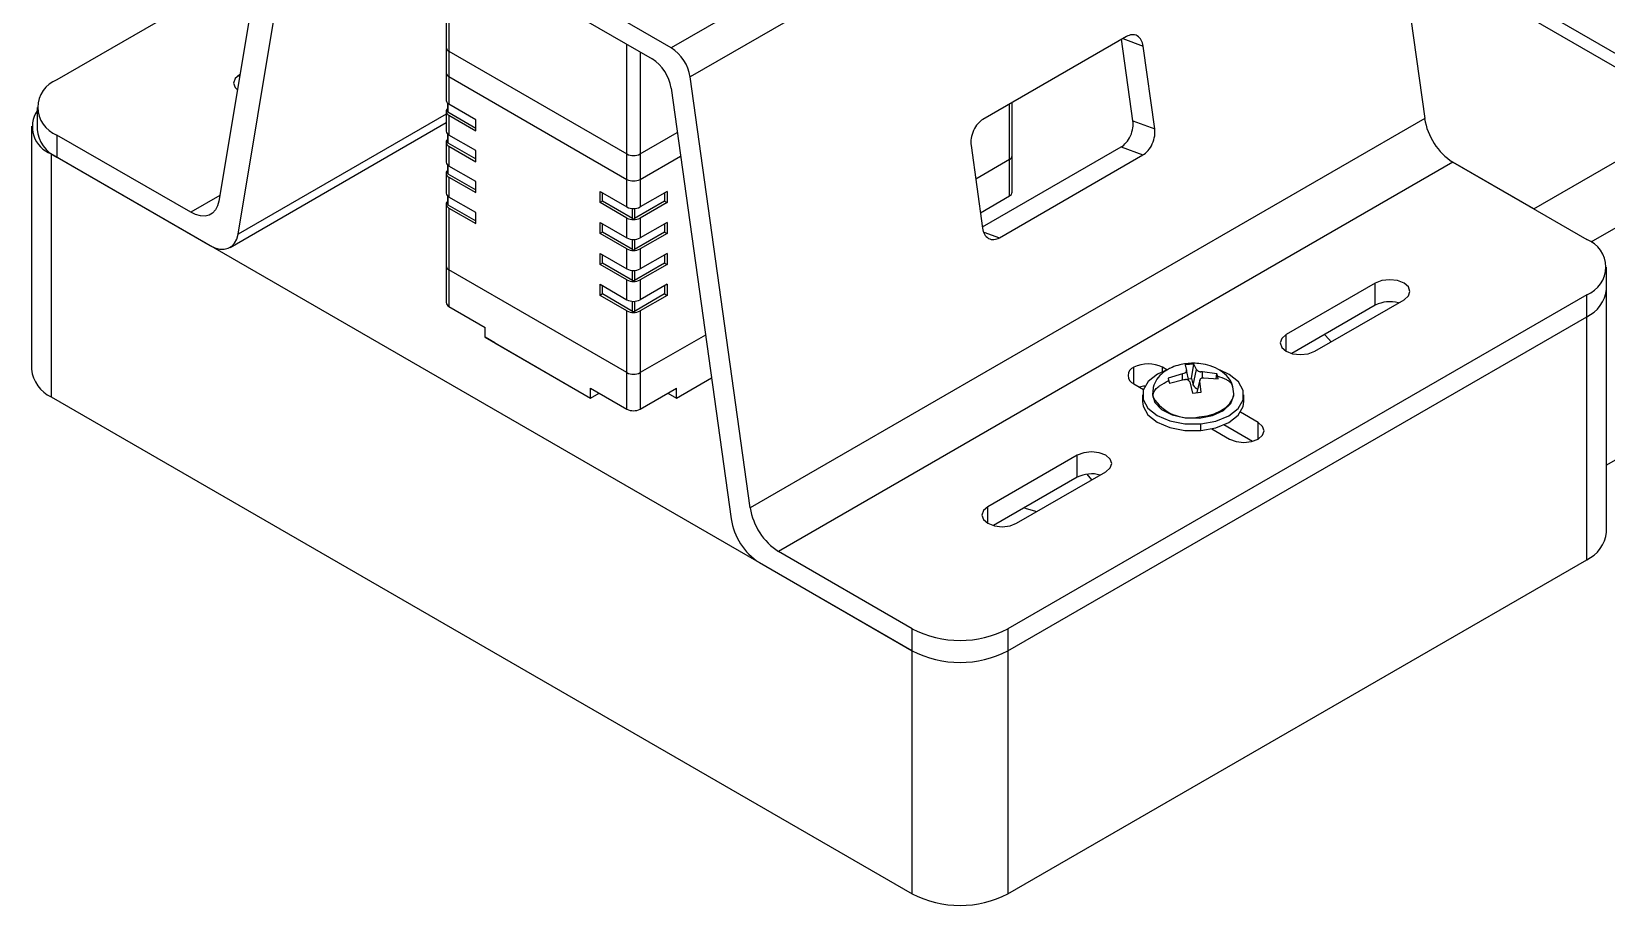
# Model space of a CAD drawing. Header units: millimetres. Extents: x 1241 to 2501, y 194 to 1085.
# Drawn here: x 2209.6 to 2326, y 712.3 to 776.9 of the extents above; entities that cross this region are included whole.
import ezdxf

# ---------------------------------------------------------------- set-up
doc = ezdxf.new("R2010")
doc.units = ezdxf.units.MM
doc.header["$LTSCALE"] = 3

msp = doc.modelspace()

# ---------------------------------------------------------------- linework, layer by layer
at = {"color": 7, "linetype": 'Continuous', "lineweight": 25}
for p, q in [((2306.733, 804.475), (2256.882, 775.696)), ((2308.126, 802.319), (2258.275, 773.541)), ((2308.126, 802.319), (2312.568, 770.472)), ((2227.885, 791.085), (2223.443, 764.366)), ((2256.882, 775.696), (2229.278, 791.632)), ((2224.857, 761.916), (2229.299, 788.635)), ((2230.692, 789.182), (2255.468, 774.88)), ((2240.237, 783.672), (2240.237, 775.73)), ((2393.466, 783.787), (2326.008, 744.845)), ((2226.364, 781.934), (2211.467, 773.334)), ((2334.225, 770.917), (2315.785, 781.562)), ((2332.725, 770.769), (2314.854, 781.086)), ((2290.521, 776.53), (2279.914, 770.407)), ((2240.237, 775.73), (2240.237, 773.852)), ((2240.442, 775.445), (2253.595, 767.852)), ((2240.442, 775.445), (2240.442, 773.567)), ((2291.008, 770.301), (2290.167, 776.326)), ((2292.619, 769.707), (2291.765, 775.83)), ((2224.998, 773.72), (2224.969, 773.704)), ((2240.237, 773.852), (2240.237, 771.811)), ((2240.442, 773.567), (2253.595, 765.974)), ((2240.442, 773.567), (2240.442, 771.525)), ((2262.717, 741.693), (2258.275, 773.541)), ((2256.861, 772.724), (2261.303, 740.877)), ((2210.003, 771.293), (2210.003, 769.66)), ((2240.237, 770.994), (2240.237, 769.525)), ((2240.343, 771.598), (2240.343, 770.994)), ((2240.372, 770.954), (2242.422, 769.77)), ((2242.422, 770.382), (2240.442, 771.525)), ((2240.442, 770.709), (2240.442, 769.239)), ((2240.442, 770.709), (2242.422, 769.566)), ((2282.084, 767.727), (2282.084, 771.659)), ((2320.634, 763.788), (2332.725, 770.769)), ((2209.589, 769.899), (2209.589, 751.935)), ((2224.268, 760.947), (2240.237, 770.166)), ((2242.422, 769.566), (2242.422, 770.382)), ((2312.568, 770.472), (2262.717, 741.693)), ((2291.008, 770.301), (2292.619, 769.707)), ((2211.467, 769.252), (2211.467, 767.619)), ((2221.354, 763.545), (2211.467, 769.252)), ((2240.237, 768.708), (2240.237, 767.238)), ((2240.343, 769.312), (2240.343, 768.708)), ((2240.372, 768.667), (2242.422, 767.483)), ((2242.422, 768.096), (2240.442, 769.239)), ((2240.442, 768.422), (2240.442, 766.953)), ((2240.442, 768.422), (2242.422, 767.279)), ((2254.585, 767.852), (2257.32, 769.431)), ((2279.037, 768.482), (2279.891, 762.359)), ((2279.877, 762.458), (2290.13, 768.377)), ((2290.13, 768.377), (2291.741, 767.782)), ((2274.693, 731.12), (2211.053, 767.858)), ((2211.053, 767.858), (2211.053, 749.894)), ((2211.467, 767.619), (2222.768, 761.095)), ((2242.422, 767.279), (2242.422, 768.096)), ((2253.595, 765.974), (2253.595, 767.852)), ((2254.585, 767.852), (2254.585, 765.974)), ((2254.585, 765.974), (2257.562, 767.693)), ((2314.657, 767.238), (2264.806, 738.46)), ((2281.879, 767.441), (2279.383, 766)), ((2281.134, 761.659), (2291.741, 767.782)), ((2281.879, 764.747), (2281.879, 767.441)), ((2282.084, 765.032), (2282.084, 767.727)), ((2320.634, 763.788), (2314.657, 767.238)), ((2314.657, 767.238), (2324.544, 761.531)), ((2240.237, 766.422), (2240.237, 764.952)), ((2240.343, 767.025), (2240.343, 766.422)), ((2240.372, 766.381), (2242.422, 765.197)), ((2242.422, 765.81), (2240.442, 766.953)), ((2240.442, 766.136), (2240.442, 764.666)), ((2240.442, 766.136), (2242.422, 764.993)), ((2242.422, 764.993), (2242.422, 765.81)), ((2251.615, 765.076), (2253.595, 763.933)), ((2251.615, 764.259), (2251.615, 765.076)), ((2251.792, 764.361), (2251.792, 764.974)), ((2253.595, 763.933), (2253.595, 765.974)), ((2254.585, 765.974), (2254.585, 763.933)), ((2256.565, 765.076), (2254.585, 763.933)), ((2256.388, 764.974), (2256.388, 764.361)), ((2256.565, 765.076), (2256.565, 764.259)), ((2240.237, 764.135), (2240.237, 759.563)), ((2240.343, 764.739), (2240.343, 764.135)), ((2240.372, 764.095), (2242.422, 762.911)), ((2242.422, 763.523), (2240.442, 764.666)), ((2240.442, 763.85), (2240.442, 759.277)), ((2240.442, 763.85), (2242.422, 762.707)), ((2251.792, 764.361), (2251.615, 764.259)), ((2253.595, 763.116), (2251.615, 764.259)), ((2254.019, 763.075), (2251.792, 764.361)), ((2256.388, 764.361), (2254.16, 763.075)), ((2256.565, 764.259), (2254.585, 763.116)), ((2256.388, 764.361), (2256.565, 764.259)), ((2279.731, 763.506), (2281.879, 764.747)), ((2242.422, 762.707), (2242.422, 763.523)), ((2251.615, 762.789), (2253.595, 761.646)), ((2251.615, 761.973), (2251.615, 762.789)), ((2251.792, 762.075), (2251.792, 762.687)), ((2253.595, 761.646), (2253.595, 763.116)), ((2254.585, 763.116), (2254.585, 761.646)), ((2256.565, 762.789), (2254.585, 761.646)), ((2256.388, 762.687), (2256.388, 762.075)), ((2256.565, 762.789), (2256.565, 761.973)), ((2251.792, 762.075), (2251.615, 761.973)), ((2253.595, 760.83), (2251.615, 761.973)), ((2254.019, 760.789), (2251.792, 762.075)), ((2256.388, 762.075), (2254.16, 760.789)), ((2256.565, 761.973), (2254.585, 760.83)), ((2256.388, 762.075), (2256.565, 761.973)), ((2251.615, 760.503), (2253.595, 759.36)), ((2251.615, 759.686), (2251.615, 760.503)), ((2251.792, 759.788), (2251.792, 760.401)), ((2253.595, 759.36), (2253.595, 760.83)), ((2254.585, 760.83), (2254.585, 759.36)), ((2256.565, 760.503), (2254.585, 759.36)), ((2256.388, 760.401), (2256.388, 759.788)), ((2256.565, 760.503), (2256.565, 759.686)), ((2240.237, 759.563), (2240.237, 756.868)), ((2253.595, 751.684), (2240.442, 759.277)), ((2240.442, 759.277), (2240.442, 756.582)), ((2251.792, 759.788), (2251.615, 759.686)), ((2253.595, 758.543), (2251.615, 759.686)), ((2254.019, 758.503), (2251.792, 759.788)), ((2256.388, 759.788), (2254.16, 758.503)), ((2256.565, 759.686), (2254.585, 758.543)), ((2256.388, 759.788), (2256.565, 759.686)), ((2326.008, 757.857), (2326.008, 759.49)), ((2251.615, 758.217), (2253.595, 757.074)), ((2251.615, 757.4), (2251.615, 758.217)), ((2251.792, 757.502), (2251.792, 758.115)), ((2253.595, 757.074), (2253.595, 758.543)), ((2254.585, 758.543), (2254.585, 757.074)), ((2256.565, 758.217), (2254.585, 757.074)), ((2256.388, 758.115), (2256.388, 757.502)), ((2256.565, 758.217), (2256.565, 757.4)), ((2308.92, 758.304), (2302.323, 754.496)), ((2308.92, 756.671), (2308.92, 758.304)), ((2251.792, 757.502), (2251.615, 757.4)), ((2253.595, 756.257), (2251.615, 757.4)), ((2254.019, 756.216), (2251.792, 757.502)), ((2256.388, 757.502), (2254.16, 756.216)), ((2256.565, 757.4), (2254.585, 756.257)), ((2256.388, 757.502), (2256.565, 757.4)), ((2324.544, 757.449), (2281.764, 732.753)), ((2304.444, 753.271), (2311.042, 757.08)), ((2324.544, 755.816), (2324.544, 757.449)), ((2326.008, 739.893), (2326.008, 757.857)), ((2240.442, 756.582), (2243.13, 755.031)), ((2253.595, 751.684), (2253.595, 756.257)), ((2254.585, 756.257), (2254.585, 751.684)), ((2281.764, 731.12), (2324.544, 755.816)), ((2308.92, 756.671), (2302.738, 753.102)), ((2324.544, 737.852), (2324.544, 755.816)), ((2243.13, 754.296), (2243.13, 755.031)), ((2259.407, 754.468), (2254.585, 751.684)), ((2243.13, 754.296), (2250.908, 749.806)), ((2243.837, 753.888), (2243.13, 754.296)), ((2243.837, 753.888), (2250.908, 749.806)), ((2293.517, 751.889), (2293.187, 752.079)), ((2295.504, 752.324), (2294.853, 752.266)), ((2294.853, 752.266), (2294.972, 751.852)), ((2295.334, 751.252), (2295.504, 752.324)), ((2295.711, 751.917), (2295.504, 752.324)), ((2253.595, 748.99), (2253.595, 751.684)), ((2254.585, 751.684), (2254.585, 748.99)), ((2257.272, 749.806), (2259.85, 751.294)), ((2257.272, 749.806), (2259.85, 751.294)), ((2294.657, 751.604), (2293.597, 751.279)), ((2293.697, 750.904), (2294.77, 751.178)), ((2294.764, 751.632), (2294.657, 751.604)), ((2294.77, 751.178), (2294.882, 751.185)), ((2295.139, 751.09), (2294.97, 751.866)), ((2294.972, 751.852), (2294.971, 751.795)), ((2295.108, 751.232), (2295.334, 751.252)), ((2295.165, 751.065), (2295.199, 750.996)), ((2295.199, 750.996), (2295.406, 750.179)), ((2295.334, 751.252), (2295.467, 750.752)), ((2295.467, 750.752), (2295.711, 751.917)), ((2295.745, 751.863), (2295.711, 751.917)), ((2295.94, 751.141), (2295.737, 750.208)), ((2295.938, 751.062), (2295.939, 751.133)), ((2296.057, 750.236), (2295.938, 751.062)), ((2296.14, 751.735), (2296.028, 751.744)), ((2297.213, 751.599), (2296.14, 751.735)), ((2296.147, 751.297), (2296.253, 751.309)), ((2296.253, 751.309), (2297.313, 751.223)), ((2297.156, 751.236), (2297.213, 751.599)), ((2211.053, 749.894), (2274.693, 713.156)), ((2250.908, 750.541), (2253.595, 748.99)), ((2250.908, 749.806), (2250.908, 750.541)), ((2250.908, 749.806), (2251.544, 750.174)), ((2250.908, 749.806), (2251.544, 750.174)), ((2250.908, 749.806), (2250.908, 749.806)), ((2254.585, 748.99), (2257.272, 750.541)), ((2256.635, 750.174), (2257.272, 749.806)), ((2256.635, 750.174), (2257.272, 749.806)), ((2257.272, 749.806), (2257.272, 750.541)), ((2257.272, 749.806), (2257.272, 749.806)), ((2291.066, 750.855), (2291.773, 750.446)), ((2291.705, 750.035), (2291.705, 749.545)), ((2292.455, 750.131), (2292.455, 750.035)), ((2295.406, 750.179), (2296.057, 750.236)), ((2298.455, 750.131), (2298.382, 750.633)), ((2298.455, 750.035), (2298.455, 750.131)), ((2299.205, 749.545), (2299.205, 750.035)), ((2300.258, 747.997), (2298.946, 748.755)), ((2295.909, 748.323), (2295.909, 748.419)), ((2296.022, 747.405), (2296.022, 747.895)), ((2296.825, 747.53), (2298.137, 746.773)), ((2296.883, 747.496), (2296.931, 747.555)), ((2299.844, 746.603), (2297.729, 747.824)), ((2286.88, 745.58), (2280.282, 741.772)), ((2286.88, 743.947), (2286.88, 745.58)), ((2286.88, 743.947), (2280.697, 740.378)), ((2282.404, 740.547), (2289.001, 744.356)), ((2287.972, 743.762), (2287.615, 744.18)), ((2274.693, 732.753), (2264.806, 738.46)), ((2263.392, 737.643), (2274.693, 731.12)), ((2281.764, 713.156), (2324.544, 737.852)), ((2274.693, 731.12), (2274.693, 732.753)), ((2281.764, 732.753), (2281.764, 731.12)), ((2274.693, 713.156), (2274.693, 731.12)), ((2281.764, 731.12), (2281.764, 713.156))]:
    msp.add_line(p, q, dxfattribs=at)
at = {"color": 8, "linetype": 'Continuous', "lineweight": 25}
for p, q in [((2240.442, 783.554), (2240.442, 775.445)), ((2253.595, 767.852), (2253.595, 775.961)), ((2254.585, 775.389), (2254.585, 767.852)), ((2290.266, 776.383), (2291.765, 775.83)), ((2224.969, 773.547), (2224.969, 773.704)), ((2240.237, 770.795), (2224.857, 761.916)), ((2240.372, 771.573), (2240.372, 770.954)), ((2281.879, 767.441), (2281.879, 771.541)), ((2240.372, 769.287), (2240.372, 768.667)), ((2240.372, 767), (2240.372, 766.381)), ((2334.847, 767.094), (2324.861, 761.33)), ((2223.514, 764.792), (2221.354, 763.545)), ((2240.372, 764.714), (2240.372, 764.095)), ((2254.019, 763.075), (2254.019, 763.816)), ((2254.16, 763.816), (2254.16, 763.075)), ((2254.019, 760.789), (2254.019, 761.53)), ((2254.16, 761.53), (2254.16, 760.789)), ((2279.987, 762.082), (2281.134, 761.659)), ((2254.019, 758.503), (2254.019, 759.244)), ((2254.16, 759.244), (2254.16, 758.503)), ((2254.019, 756.216), (2254.019, 756.957)), ((2254.16, 756.957), (2254.16, 756.216)), ((2302.323, 753.271), (2302.323, 754.496)), ((2291.066, 750.855), (2291.066, 752.079)), ((2293.187, 751.759), (2293.187, 752.079)), ((2294.67, 751.153), (2294.657, 751.604)), ((2295.759, 750.21), (2295.938, 751.062)), ((2296.153, 751.297), (2296.14, 751.735)), ((2292.455, 750.131), (2292.49, 749.869)), ((2300.258, 746.773), (2300.258, 747.997)), ((2280.282, 740.547), (2280.282, 741.772))]:
    msp.add_line(p, q, dxfattribs=at)
at = {"color": 7, "linetype": 'Continuous', "lineweight": 25, "flags": 128}
for points in [[(2224.969, 773.704), (2224.644, 773.423), (2224.53, 773.091), (2224.644, 772.76), (2224.81, 772.588)], [(2240.343, 771.207), (2240.291, 771.149), (2240.251, 771.073), (2240.237, 770.994), (2240.251, 770.916), (2240.291, 770.84), (2240.355, 770.77), (2240.442, 770.709)], [(2240.343, 768.921), (2240.291, 768.863), (2240.251, 768.787), (2240.237, 768.708), (2240.251, 768.629), (2240.291, 768.553), (2240.355, 768.484), (2240.442, 768.422)], [(2240.343, 766.635), (2240.291, 766.576), (2240.251, 766.501), (2240.237, 766.422), (2240.251, 766.343), (2240.291, 766.267), (2240.355, 766.197), (2240.442, 766.136)], [(2223.443, 764.366), (2223.348, 764.008), (2223.192, 763.71), (2222.98, 763.482), (2222.718, 763.331), (2222.415, 763.261), (2222.08, 763.274), (2221.722, 763.369), (2221.354, 763.545)], [(2240.343, 764.348), (2240.291, 764.29), (2240.251, 764.214), (2240.237, 764.135), (2240.251, 764.057), (2240.291, 763.981), (2240.355, 763.911), (2240.442, 763.85)], [(2222.768, 761.095), (2223.136, 760.92), (2223.494, 760.824), (2223.829, 760.811), (2224.132, 760.882), (2224.394, 761.033), (2224.606, 761.261), (2224.762, 761.558), (2224.857, 761.916)], [(2311.042, 757.08), (2311.367, 757.361), (2311.481, 757.692), (2311.367, 758.023), (2311.042, 758.304), (2310.555, 758.492), (2309.981, 758.558), (2309.407, 758.492), (2308.92, 758.304)], [(2302.323, 754.496), (2301.998, 754.215), (2301.884, 753.884), (2301.998, 753.552), (2302.323, 753.271), (2302.81, 753.084), (2303.384, 753.018), (2303.958, 753.084), (2304.444, 753.271)], [(2305.65, 753.967), (2305.245, 754.426), (2305.154, 754.497)], [(2293.588, 751.913), (2292.817, 751.574), (2292.123, 751.028), (2291.754, 750.385), (2291.748, 749.708), (2292.105, 749.063), (2292.79, 748.513), (2293.735, 748.112), (2294.849, 747.899), (2296.022, 747.895)], [(2296.022, 747.895), (2297.14, 748.101), (2298.093, 748.496), (2298.787, 749.042), (2299.156, 749.685), (2299.162, 750.363), (2298.805, 751.008), (2298.121, 751.558), (2297.41, 751.883)], [(2292.455, 750.035), (2292.613, 749.48), (2293.114, 748.952), (2293.896, 748.555), (2294.867, 748.337), (2295.909, 748.323)], [(2295.909, 748.323), (2296.896, 748.516), (2297.709, 748.892), (2298.25, 749.406), (2298.454, 749.996), (2298.455, 750.035)], [(2291.705, 749.545), (2291.748, 749.218), (2292.105, 748.573), (2292.79, 748.023), (2293.735, 747.622), (2294.849, 747.409), (2296.022, 747.405)], [(2296.022, 747.405), (2297.14, 747.611), (2298.093, 748.007), (2298.787, 748.552), (2299.156, 749.195), (2299.205, 749.545)], [(2298.137, 746.773), (2298.624, 746.585), (2299.198, 746.519), (2299.772, 746.585), (2300.258, 746.773), (2300.583, 747.053), (2300.698, 747.385), (2300.583, 747.716), (2300.258, 747.997)], [(2289.001, 744.356), (2289.326, 744.637), (2289.44, 744.968), (2289.326, 745.3), (2289.001, 745.58), (2288.514, 745.768), (2287.94, 745.834), (2287.366, 745.768), (2286.88, 745.58)], [(2280.282, 741.772), (2279.957, 741.491), (2279.843, 741.16), (2279.957, 740.828), (2280.282, 740.547), (2280.769, 740.36), (2281.343, 740.294), (2281.917, 740.36), (2282.404, 740.547)], [(2282.988, 741.701), (2283.11, 741.648), (2283.906, 741.415)]]:
    msp.add_lwpolyline(points, dxfattribs=at)
at = {"color": 8, "linetype": 'Continuous', "lineweight": 25, "flags": 128}
msp.add_lwpolyline([(2295.909, 748.419), (2296.479, 748.503), (2297.009, 748.65), (2297.48, 748.853), (2297.873, 749.106), (2298.173, 749.398), (2298.368, 749.718), (2298.452, 750.054), (2298.455, 750.143)], dxfattribs=at)
at = {"color": 7, "linetype": 'Continuous', "lineweight": 25}
for centre, radius, start, end in [((2240.588, 775.765), 0.352, 185.6948, 245.62534), ((2255.183, 773.07), 3.128, 8.65206, 57.09408), ((2253.769, 772.254), 3.128, 8.65206, 57.09408), ((2212.242, 771.293), 2.183, 110.78342, 249.21658), ((2240.588, 773.887), 0.352, 185.6948, 245.62534), ((2211.794, 769.87), 2.144, 146.6511, 249.79279), ((2240.588, 771.846), 0.352, 185.6948, 245.62534), ((2240.393, 770.999), 0.0503, 185.6948, 245.62534), ((2212.505, 769.91), 2.515, 185.6948, 245.62534), ((2317.206, 771.177), 4.692, 188.65206, 237.09408), ((2240.588, 769.56), 0.352, 185.6948, 245.62534), ((2240.393, 768.713), 0.0503, 185.6948, 245.62534), ((2240.588, 767.273), 0.352, 185.6948, 245.62534), ((2254.09, 768.807), 1.076, 242.60967, 297.39033), ((2281.734, 767.762), 0.352, 294.37466, 354.3052), ((2240.393, 766.427), 0.0503, 185.6948, 245.62534), ((2240.588, 764.987), 0.352, 185.6948, 245.62534), ((2254.09, 766.929), 1.076, 242.60967, 297.39033), ((2281.734, 765.067), 0.352, 294.37466, 354.3052), ((2240.393, 764.14), 0.0503, 185.6948, 245.62534), ((2254.09, 764.888), 1.076, 242.60967, 297.39033), ((2254.09, 764.071), 1.076, 242.60967, 297.39033), ((2254.09, 763.212), 0.154, 242.60967, 297.39033), ((2254.09, 762.602), 1.076, 242.60967, 297.39033), ((2323.769, 759.49), 2.183, 290.78342, 69.21658), ((2254.09, 761.785), 1.076, 242.60967, 297.39033), ((2254.09, 760.925), 0.154, 242.60967, 297.39033), ((2240.588, 759.598), 0.352, 185.6948, 245.62534), ((2254.09, 760.315), 1.076, 242.60967, 297.39033), ((2254.09, 759.499), 1.076, 242.60967, 297.39033), ((2254.09, 758.639), 0.154, 242.60967, 297.39033), ((2240.588, 756.903), 0.352, 185.6948, 245.62534), ((2254.09, 758.029), 1.076, 242.60967, 297.39033), ((2309.991, 754.563), 2.364, 74.3946, 116.92619), ((2323.506, 758.107), 2.515, 294.37466, 354.3052), ((2254.09, 757.212), 1.076, 242.60967, 297.39033), ((2254.09, 756.353), 0.154, 242.60967, 297.39033), ((2291.298, 751.467), 0.655, 110.78342, 249.21658), ((2292.126, 750.032), 2.306, 62.60967, 117.39033), ((2212.091, 752.185), 2.515, 185.6948, 245.62534), ((2254.09, 752.64), 1.076, 242.60967, 297.39033), ((2292.101, 748.337), 2.361, 95.38514, 105.24216), ((2295.204, 751.515), 3.175, 211.22069, 282.81898), ((2295.889, 750.939), 0.462, 203.91129, 258.63769), ((2254.09, 749.945), 1.076, 242.60967, 297.39033), ((2287.95, 741.839), 2.364, 74.3946, 116.92619), ((2267.355, 742.399), 4.692, 188.65206, 237.09408), ((2265.941, 741.582), 4.692, 188.65206, 237.09408), ((2323.506, 740.143), 2.515, 294.37466, 354.3052), ((2278.228, 739.576), 7.685, 242.60967, 297.39033), ((2278.228, 737.943), 7.685, 242.60967, 297.39033), ((2278.228, 719.979), 7.685, 242.60967, 297.39033)]:
    msp.add_arc(centre, radius, start, end, dxfattribs=at)
for points, knots in [([(2291.765, 775.83), (2291.743, 775.985), (2291.697, 776.138), (2291.548, 776.402), (2291.446, 776.51), (2291.203, 776.647), (2291.064, 776.674), (2290.785, 776.652), (2290.646, 776.602), (2290.521, 776.53)], [0, 0, 0, 0, 0.25, 0.25, 0.5, 0.5, 0.75, 0.75, 1, 1, 1, 1]), ([(2279.914, 770.407), (2279.789, 770.335), (2279.658, 770.228), (2279.415, 769.95), (2279.304, 769.777), (2279.132, 769.402), (2279.073, 769.2), (2279.015, 768.817), (2279.015, 768.637), (2279.037, 768.482)], [0, 0, 0, 0, 0.25, 0.25, 0.5, 0.5, 0.75, 0.75, 1, 1, 1, 1]), ([(2290.13, 768.377), (2290.255, 768.449), (2290.386, 768.555), (2290.629, 768.833), (2290.741, 769.006), (2290.912, 769.382), (2290.971, 769.584), (2291.03, 769.966), (2291.029, 770.146), (2291.008, 770.301)], [0, 0, 0, 0, 0.25, 0.25, 0.5, 0.5, 0.75, 0.75, 1, 1, 1, 1]), ([(2291.741, 767.782), (2291.866, 767.855), (2291.997, 767.961), (2292.24, 768.239), (2292.352, 768.412), (2292.523, 768.788), (2292.582, 768.989), (2292.641, 769.372), (2292.64, 769.552), (2292.619, 769.707)], [0, 0, 0, 0, 0.25, 0.25, 0.5, 0.5, 0.75, 0.75, 1, 1, 1, 1]), ([(2279.891, 762.359), (2279.912, 762.204), (2279.958, 762.051), (2280.107, 761.787), (2280.209, 761.679), (2280.452, 761.542), (2280.592, 761.515), (2280.87, 761.537), (2281.009, 761.587), (2281.134, 761.659)], [0, 0, 0, 0, 0.25, 0.25, 0.5, 0.5, 0.75, 0.75, 1, 1, 1, 1]), ([(2295.455, 752.383), (2295.118, 752.36), (2294.576, 752.324), (2293.821, 752.066), (2293.222, 751.723), (2292.748, 751.226), (2292.492, 750.685), (2292.466, 750.289), (2292.455, 750.131)], [0, 0, 0, 0, 0.2253698, 0.3625421, 0.5446635, 0.7212875, 0.8890072, 1, 1, 1, 1]), ([(2298.382, 750.633), (2298.379, 750.66), (2298.342, 750.936), (2298.05, 751.363), (2297.495, 751.869), (2296.773, 752.194), (2296.072, 752.359), (2295.644, 752.376), (2295.455, 752.383)], [0, 0, 0, 0, 0.0222786, 0.227329, 0.4497514, 0.6717015, 0.8554969, 1, 1, 1, 1]), ([(2292.49, 749.869), (2292.5, 749.994), (2292.518, 750.218), (2292.713, 750.511), (2293.084, 750.811), (2293.413, 750.981), (2293.645, 751.101)], [0, 0, 0, 0, 0.2330012, 0.4184346, 0.591328, 1, 1, 1, 1]), ([(2293.597, 751.279), (2293.606, 751.247), (2293.621, 751.19), (2293.638, 751.128), (2293.645, 751.101)], [0, 0, 0, 0, 0.5600747, 1, 1, 1, 1]), ([(2293.645, 751.101), (2293.654, 751.065), (2293.671, 751.002), (2293.689, 750.934), (2293.697, 750.904)], [0, 0, 0, 0, 0.5598693, 1, 1, 1, 1]), ([(2294.764, 751.632), (2294.79, 751.642), (2294.842, 751.662), (2294.904, 751.703), (2294.951, 751.747), (2294.964, 751.779), (2294.971, 751.795)], [0, 0, 0, 0, 0.2502728, 0.5, 0.7497272, 1, 1, 1, 1]), ([(2295.165, 751.065), (2295.149, 751.081), (2295.119, 751.114), (2295.05, 751.151), (2294.971, 751.177), (2294.912, 751.182), (2294.882, 751.185)], [0, 0, 0, 0, 0.2502728, 0.5, 0.7497272, 1, 1, 1, 1]), ([(2295.745, 751.863), (2295.761, 751.849), (2295.792, 751.822), (2295.86, 751.787), (2295.939, 751.759), (2295.998, 751.749), (2296.028, 751.744)], [0, 0, 0, 0, 0.2502728, 0.5, 0.7497272, 1, 1, 1, 1]), ([(2296.147, 751.297), (2296.12, 751.289), (2296.068, 751.274), (2296.006, 751.235), (2295.959, 751.189), (2295.946, 751.152), (2295.939, 751.133)], [0, 0, 0, 0, 0.2502728, 0.5, 0.7497272, 1, 1, 1, 1]), ([(2297.265, 751.421), (2297.256, 751.455), (2297.239, 751.517), (2297.221, 751.574), (2297.213, 751.599)], [0, 0, 0, 0, 0.5598693, 1, 1, 1, 1]), ([(2297.313, 751.223), (2297.304, 751.261), (2297.289, 751.329), (2297.272, 751.393), (2297.265, 751.421)], [0, 0, 0, 0, 0.5600747, 1, 1, 1, 1])]:
    msp.add_open_spline(points, degree=3, knots=knots, dxfattribs=at)
at = {"color": 8, "linetype": 'Continuous', "lineweight": 25}
msp.add_open_spline([(2298.368, 750.672), (2298.364, 750.698), (2298.346, 750.821), (2298.192, 750.994), (2297.829, 751.23), (2297.498, 751.342), (2297.265, 751.421)], degree=3, knots=[0, 0, 0, 0, 0.0625597, 0.2891999, 0.5005134, 1, 1, 1, 1], dxfattribs=at)

doc.saveas('drawing.dxf')
